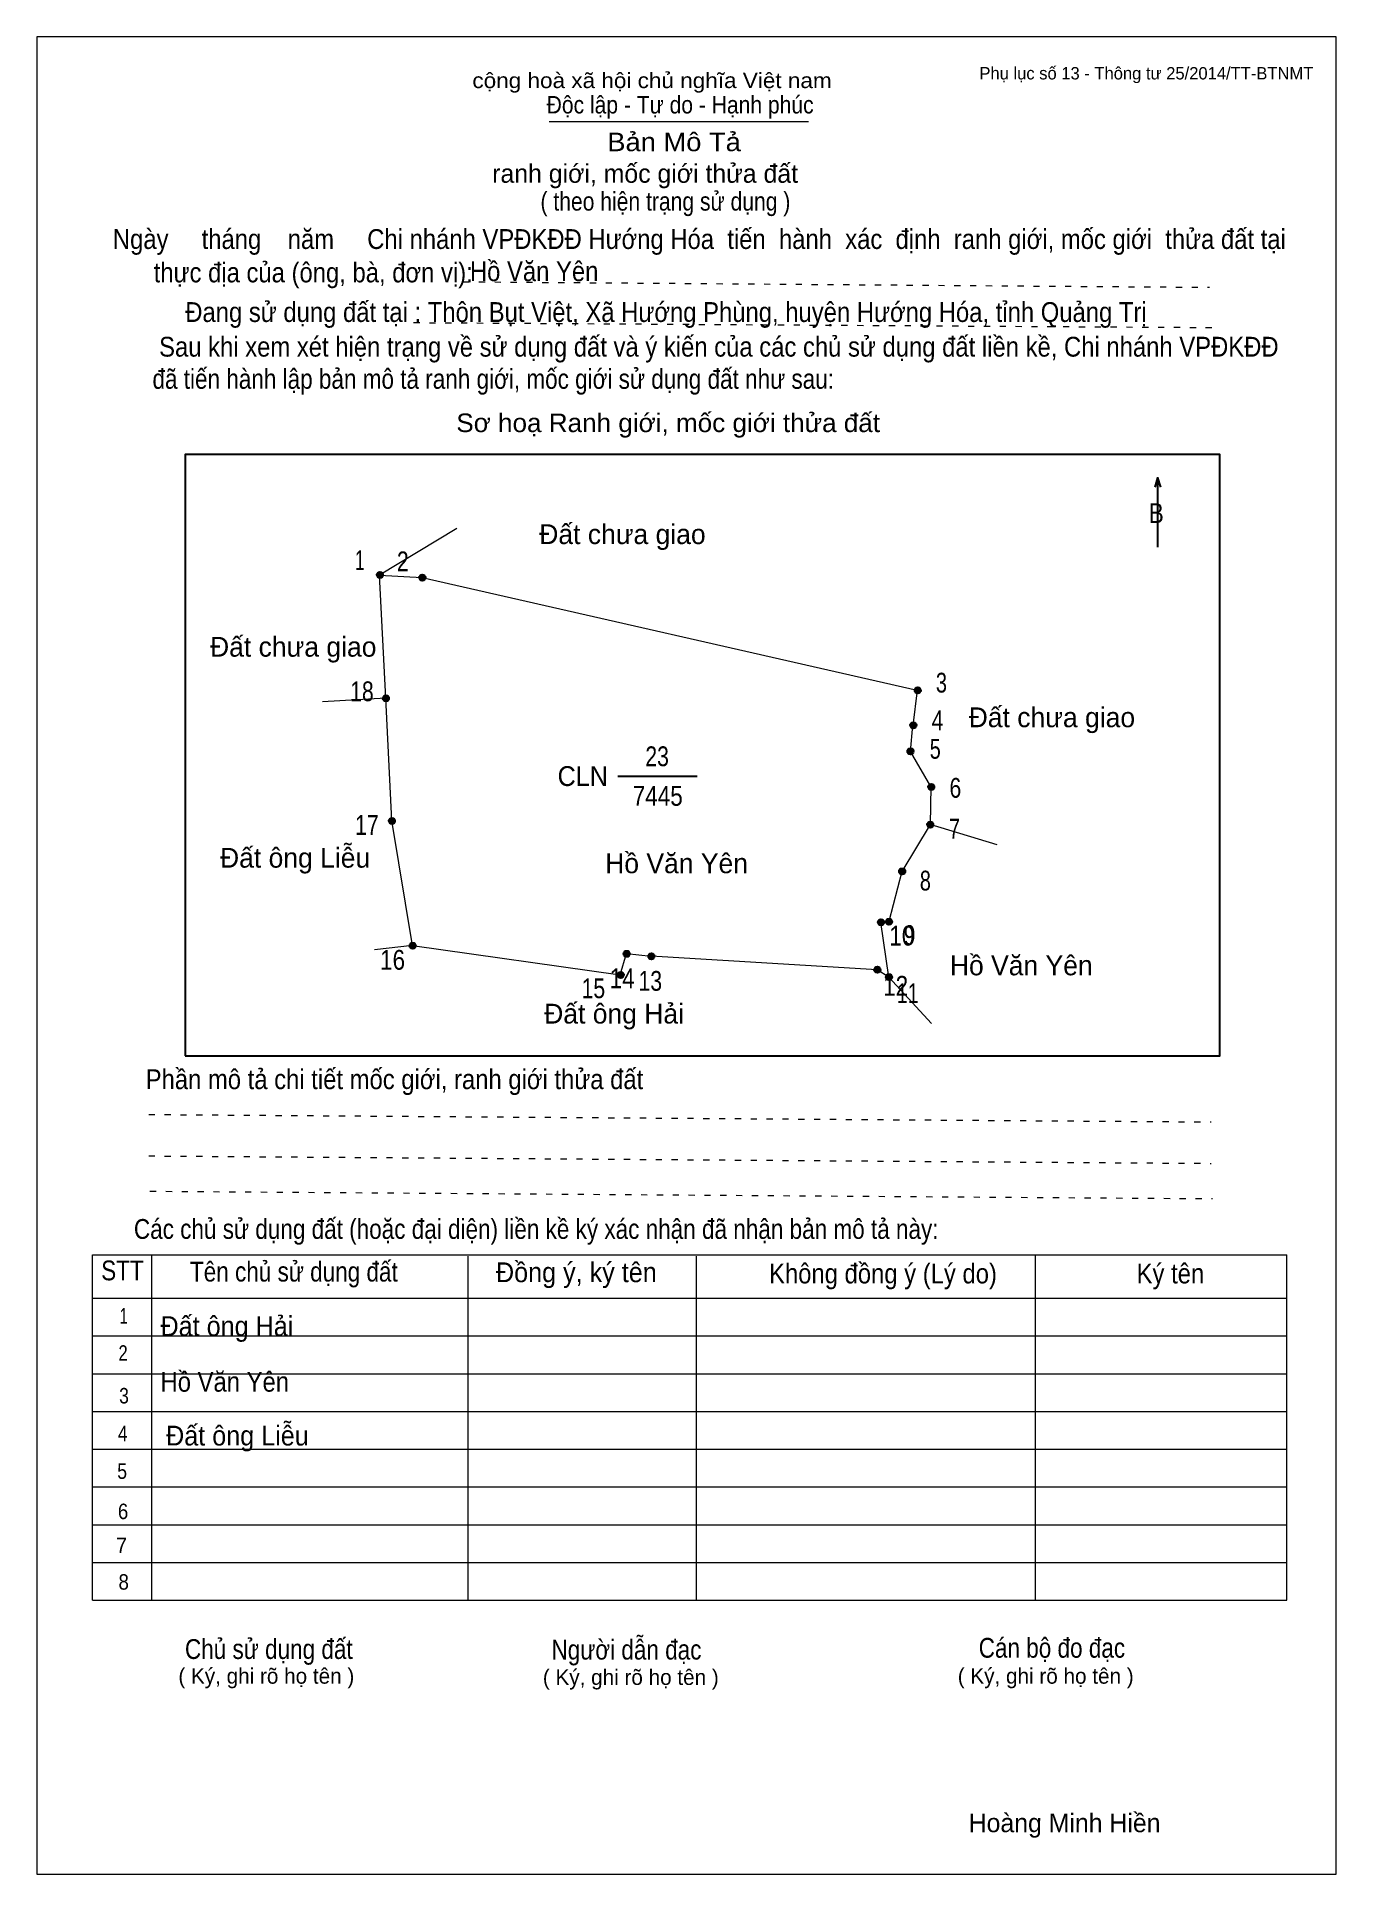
# Model space of a CAD drawing. Header units: centimetres. Extents: x 0 to 21, y 0 to 29.7.
import ezdxf
from ezdxf.enums import TextEntityAlignment as Align

# ---------------------------------------------------------------- set-up
doc = ezdxf.new("R2010")
doc.units = ezdxf.units.CM
doc.header["$LTSCALE"] = 0.13
doc.linetypes.add('DOTTED', pattern=[1.5, 0.3, -1.2])
for name, color, linetype, lineweight in [('1', 7, 'Continuous', 13), ('32', 7, 'Continuous', 25), ('33', 7, 'Continuous', 25), ('6', 7, 'Continuous', 13), ('62', 7, 'Continuous', 13)]:
    doc.layers.add(name, color=color, linetype=linetype, lineweight=lineweight)
doc.layers.add('34', color=7, linetype='Continuous')
doc.layers.add('63', color=7, linetype='Continuous')

msp = doc.modelspace()

# ---------------------------------------------------------------- hatches: boundary and pattern name
at = {"layer": '32'}
for points in [[(5.5951, 21.0004, 1), (5.4951, 21.0004, 1)], [(6.2804, 20.9577, 1), (6.1804, 20.9577, 1)], [(5.6921, 19.0065, 1), (5.5921, 19.0065, 1)], [(14.2876, 19.1354, 1), (14.1876, 19.1354, 1)], [(14.2154, 18.5711, 1), (14.1154, 18.5711, 1)], [(14.1696, 18.1505, 1), (14.0696, 18.1505, 1)], [(14.5049, 17.5754, 1), (14.4049, 17.5754, 1)], [(5.7891, 17.0259, 1), (5.6891, 17.0259, 1)], [(14.4886, 16.9661, 1), (14.3886, 16.9661, 1)], [(14.0354, 16.2086, 1), (13.9354, 16.2086, 1)], [(13.8219, 15.3945, 1), (13.7219, 15.3945, 1)], [(13.6916, 15.3883, 1), (13.5916, 15.3883, 1)], [(6.1259, 15.0072, 1), (6.0259, 15.0072, 1)], [(9.5828, 14.8768, 1), (9.4828, 14.8768, 1)], [(9.9833, 14.838, 1), (9.8833, 14.838, 1)], [(9.4873, 14.5361, 1), (9.3873, 14.5361, 1)], [(13.6341, 14.6207, 1), (13.5341, 14.6207, 1)], [(13.8212, 14.5004, 1), (13.7212, 14.5004, 1)]]:
    msp.add_hatch(color=256, dxfattribs=at).paths.add_polyline_path(points)

# ---------------------------------------------------------------- linework, layer by layer
at = {"layer": '1'}
msp.add_lwpolyline([(21, 0), (21, 29.7), (0, 29.7), (0, 0)], close=True, dxfattribs=at)
at = {"layer": '32'}
for centre in [(5.5451, 21.0004), (6.2304, 20.9577), (5.6421, 19.0065), (14.2376, 19.1354), (14.1654, 18.5711), (14.1196, 18.1505), (14.4549, 17.5754), (5.7391, 17.0259), (14.4386, 16.9661), (13.9854, 16.2086), (13.7719, 15.3945), (13.6416, 15.3883), (6.0759, 15.0072), (9.5328, 14.8768), (9.9333, 14.838), (9.4373, 14.5361), (13.5841, 14.6207), (13.7712, 14.5004)]:
    msp.add_circle(centre, 0.05, dxfattribs=at)
at = {"layer": '33'}
msp.add_line((9.39, 17.75), (10.67, 17.75), dxfattribs=at)
at = {"layer": '6'}
for p, q in [((6.79, 21.75), (5.54, 21)), ((5.64, 19.01), (4.62, 18.95)), ((14.23, 19.14), (14.16, 18.57)), ((14.45, 17.58), (14.44, 16.97)), ((6.07, 15.01), (5.74, 17.03)), ((14.44, 16.97), (13.98, 16.21)), ((15.52, 16.64), (14.44, 16.97)), ((13.98, 16.21), (13.77, 15.4)), ((6.07, 15.01), (5.46, 14.94)), ((14.46, 13.75), (13.77, 14.5))]:
    msp.add_line(p, q, dxfattribs=at)
for points in [[(5.74, 17.03), (5.64, 19.01), (5.54, 21)], [(5.54, 21), (6.23, 20.96), (14.23, 19.14)], [(14.45, 17.58), (14.12, 18.15), (14.16, 18.57)], [(13.77, 14.5), (13.64, 15.39), (13.77, 15.4)], [(6.07, 15.01), (9.43, 14.54), (9.53, 14.88), (9.93, 14.84)], [(13.77, 14.5), (13.58, 14.62), (9.93, 14.84)]]:
    msp.add_lwpolyline(points, dxfattribs=at)
at = {"layer": '62'}
for p, q in [((8.28, 28.33), (12.47, 28.33)), ((0.9, 10.01), (20.2, 10.01)), ((0.9, 4.43), (0.9, 10.01)), ((1.86, 4.43), (1.86, 10.01)), ((6.97, 4.43), (6.97, 9.99)), ((10.66, 4.43), (10.66, 9.99)), ((16.14, 4.43), (16.14, 10.01)), ((20.2, 4.43), (20.2, 10.01)), ((0.9, 9.31), (20.2, 9.31)), ((0.9, 8.7), (20.2, 8.7)), ((0.9, 8.09), (20.2, 8.09)), ((0.9, 7.48), (20.2, 7.48)), ((0.9, 6.87), (20.2, 6.87)), ((0.9, 6.26), (20.2, 6.26)), ((0.9, 5.65), (20.2, 5.65)), ((0.9, 5.04), (20.2, 5.04)), ((0.9, 4.43), (20.2, 4.43))]:
    msp.add_line(p, q, dxfattribs=at)
at = {"layer": '62', "linetype": 'DOTTED'}
for p, q in [((6.89, 25.74), (18.95, 25.65)), ((6.09, 25.08), (19.04, 25)), ((1.81, 12.28), (18.98, 12.16)), ((1.81, 11.61), (18.98, 11.49)), ((1.83, 11.04), (19, 10.92))]:
    msp.add_line(p, q, dxfattribs=at)
at = {"layer": '62', "lineweight": 25}
for p, q in [((18.11, 22.58), (18.11, 21.45)), ((18.11, 22.57), (18.07, 22.42)), ((18.11, 22.57), (18.16, 22.42))]:
    msp.add_line(p, q, dxfattribs=at)
msp.add_lwpolyline([(2.4, 13.23), (19.12, 13.23), (19.12, 22.95), (2.4, 22.95)], close=True, dxfattribs=at)

# ---------------------------------------------------------------- texts
at = {"layer": '32'}
for s, width, p in [('1', 0.65, (5.22, 21.08)), ('2', 0.8, (5.915, 21.06)), ('3', 0.75, (14.62, 19.1)), ('18', 0.8, (5.255, 18.96)), ('4', 0.8, (14.555, 18.49)), ('5', 0.75, (14.52, 18.03)), ('6', 0.8, (14.845, 17.4)), ('17', 0.8, (5.335, 16.8)), ('7', 0.75, (14.83, 16.74)), ('8', 0.75, (14.36, 15.9)), ('10', 0.85, (13.98, 15.01)), ('9', 0.8, (14.105, 15.02)), ('16', 0.85, (5.75, 14.62)), ('14', 0.85, (9.46, 14.32)), ('13', 0.8, (9.915, 14.28)), ('15', 0.8, (8.995, 14.16)), ('12', 0.85, (13.88, 14.2)), ('11', 0.75, (14.075, 14.08))]:
    msp.add_text(s, height=0.32, dxfattribs=dict(at, width=width)).set_placement(p, align=Align.CENTER)
at = {"layer": '33'}
for s, p in [('Đất chưa giao', (9.465, 21.5)), ('Đất chưa giao', (4.145, 19.68)), ('Đất chưa giao', (16.405, 18.54)), ('Đất ông Liễu', (4.175, 16.27)), ('Hồ Văn Yên', (10.34, 16.18)), ('Hồ Văn Yên', (15.91, 14.53)), ('Đất ông Hải', (9.33, 13.75))]:
    msp.add_text(s, height=0.32, dxfattribs=at).set_placement(p, align=Align.CENTER)
for s, width, p in [('23', 0.8, (10.025, 17.91)), ('7445', 0.85, (10.035, 17.27))]:
    msp.add_text(s, height=0.32, dxfattribs=dict(at, width=width)).set_placement(p, align=Align.CENTER)
at = {"layer": '33', "width": 0.95}
msp.add_text('CLN', height=0.32, dxfattribs=at).set_placement((9.23, 17.59), align=Align.RIGHT)
at = {"layer": '34'}
for s, width, p in [('Hồ Văn Yên', 0.9, (7, 25.75)), ('Đất ông Hải', 0.95, (2, 8.7)), ('Hồ Văn Yên', 0.9, (2, 7.8)), ('Đất ông Liễu', 0.95, (2.09, 6.93))]:
    msp.add_text(s, height=0.32, dxfattribs=dict(at, width=width)).set_placement(p)
at = {"layer": '62'}
for s, height, width, p in [('cộng hoà xã hội chủ nghĩa Việt nam', 0.2474, 1.1, (7.04, 28.87)), ('Độc lập - Tự do - Hạnh phúc', 0.2828, 0.9, (8.24, 28.46)), ('Bản Mô Tả', 0.3, 1.1, (9.22, 27.85)), ('( theo hiện trạng sử dụng )', 0.3, 0.85, (8.14, 26.89)), ('Ngày     tháng    năm     Chi nhánh VPĐKĐĐ Hướng Hóa  tiến  hành  xác  định  ranh giới, mốc giới  thửa đất tại ', 0.32, 0.9, (1.23, 26.27)), ('thực địa của (ông, bà, đơn vị): ', 0.32, 0.9, (1.89, 25.73)), ('Đang sử dụng đất tại : Thôn Bụt Việt, Xã Hướng Phùng, huyện Hướng Hóa, tỉnh Quảng Trị', 0.32, 0.9, (2.4, 25.09)), (' Sau khi xem xét hiện trạng về sử dụng đất và ý kiến của các chủ sử dụng đất liền kề, Chi nhánh VPĐKĐĐ ', 0.32, 0.9, (1.87, 24.53)), ('đã tiến hành lập bản mô tả ranh giới, mốc giới sử dụng đất như sau:', 0.32, 0.85, (1.87, 24.01)), ('Sơ hoạ Ranh giới, mốc giới thửa đất', 0.3, 1.05, (6.78, 23.31)), ('B', 0.32, 0.85, (17.97, 21.84)), ('Phần mô tả chi tiết mốc giới, ranh giới thửa đất ', 0.32, 0.9, (1.76, 12.69)), ('Các chủ sử dụng đất (hoặc đại diện) liền kề ký xác nhận đã nhận bản mô tả này:', 0.32, 0.85, (1.57, 10.27))]:
    msp.add_text(s, height=height, dxfattribs=dict(at, width=width)).set_placement(p)
msp.add_text('ranh giới, mốc giới thửa đất', height=0.3, dxfattribs=at).set_placement((7.36, 27.34))
for s, height, width, p in [('STT', 0.32, 0.85, (1.385, 9.6)), ('Tên chủ sử dụng đất', 0.32, 0.85, (4.155, 9.58)), ('Đồng ý, ký tên', 0.32, 0.95, (8.72, 9.57)), ('Không đồng ý (Lý do)', 0.32, 0.9, (13.675, 9.55)), ('Ký tên', 0.32, 0.9, (18.32, 9.55)), ('1', 0.25, 0.7, (1.405, 8.9)), ('2', 0.25, 0.8, (1.395, 8.3)), ('3', 0.25, 0.85, (1.41, 7.61)), ('4', 0.25, 0.85, (1.39, 7)), ('5', 0.25, 0.85, (1.38, 6.39)), ('6', 0.25, 0.9, (1.395, 5.74)), ('7', 0.25, 0.95, (1.37, 5.19)), ('8', 0.25, 0.9, (1.405, 4.6)), ('Người dẫn đạc', 0.32, 0.85, (9.53, 3.47)), ('Chủ sử dụng đất', 0.32, 0.85, (3.75, 3.48)), ('Cán bộ đo đạc', 0.32, 0.85, (16.405, 3.5))]:
    msp.add_text(s, height=height, dxfattribs=dict(at, width=width)).set_placement(p, align=Align.CENTER)
for p in [(3.71, 3.08), (9.6, 3.06), (16.305, 3.08)]:
    msp.add_text('( Ký, ghi rõ họ tên )', height=0.25, dxfattribs=at).set_placement(p, align=Align.CENTER)
at = {"layer": '63'}
msp.add_text('Phụ lục số 13 - Thông tư 25/2014/TT-BTNMT', height=0.2, dxfattribs=at).set_placement((20.63, 29.01), align=Align.RIGHT)
msp.add_text('Hoàng Minh Hiền', height=0.3, dxfattribs=at).set_placement((16.61, 0.68), align=Align.CENTER)

doc.saveas('drawing.dxf')
